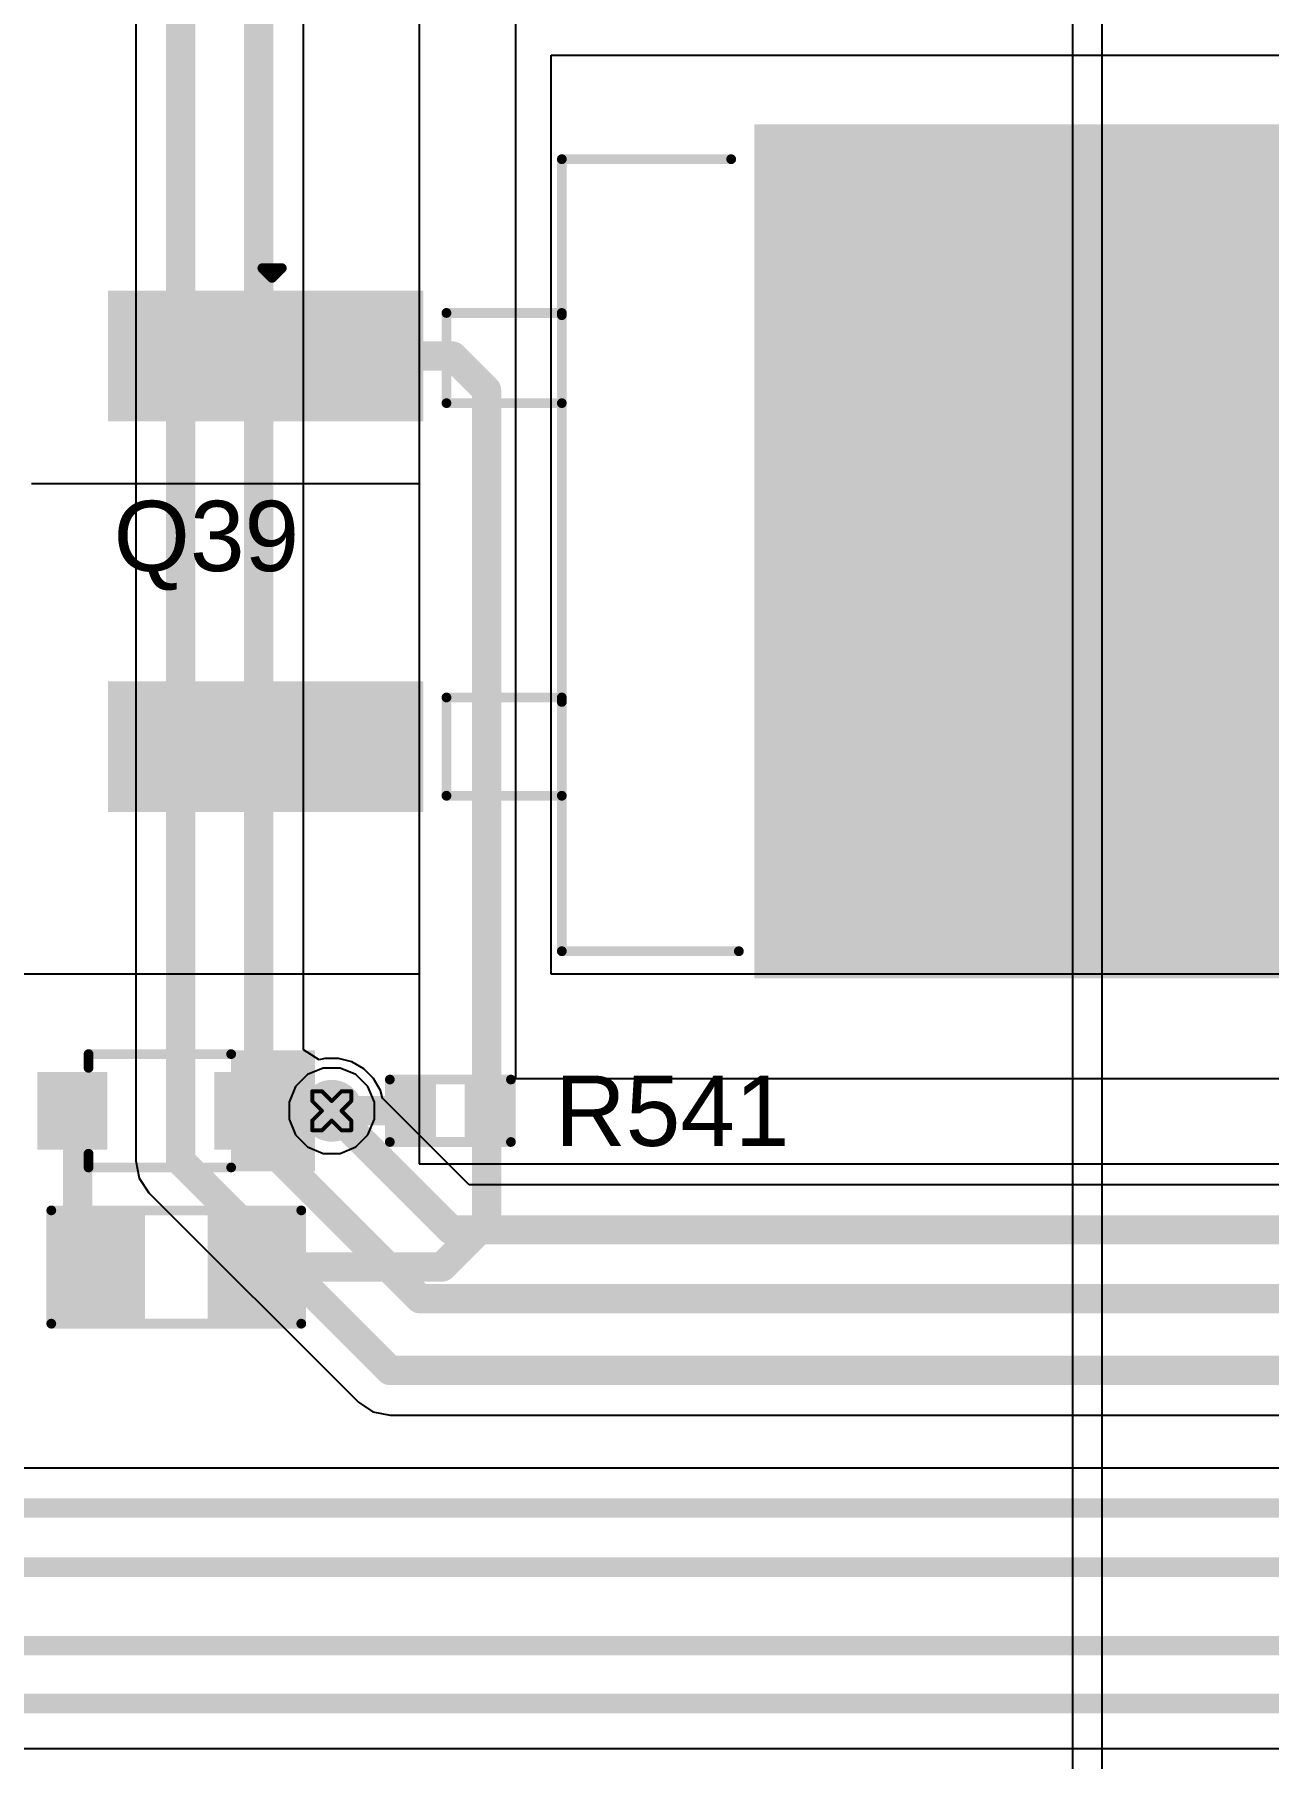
# Model space of a CAD drawing. Header units: inches. Extents: x 0 to 5379, y 0 to 5429.
# Drawn here: x 19.34 to 35.39, y 147.25 to 169.67 of the extents above; entities that cross this region are included whole.
import ezdxf

# ---------------------------------------------------------------- set-up
doc = ezdxf.new("R2010")
doc.units = ezdxf.units.IN
for name, color, linetype in [('Bottom Layer', 5, 'Continuous'), ('Bottom Solder', 6, 'Continuous'), ('Drill Drawing', 1, 'Continuous'), ('GND01', 16, 'Continuous'), ('GND02', 76, 'Continuous'), ('PWR', 156, 'Continuous'), ('SIG 01', 90, 'Continuous'), ('Top Layer', 1, 'Continuous'), ('Top Overlay', 2, 'Continuous'), ('Top Paste', 8, 'Continuous'), ('Top Solder', 216, 'Continuous'), ('Via Holes', 16, 'Continuous')]:
    doc.layers.add(name, color=color, linetype=linetype)
doc.styles.add('Arial', font='', dxfattribs={"height": 0.2})
doc.styles.get('Arial').set_extended_font_data('Arial')

# ---------------------------------------------------------------- blocks, each defined once
blk = doc.blocks.new('R___0402_239')
at = {"layer": 'Top Layer'}
for points in [[(-0.699, -0.318), (-0.699, 0.318), (-0.241, 0.318), (-0.241, -0.318)], [(0.241, -0.318), (0.241, 0.318), (0.699, 0.318), (0.699, -0.318)]]:
    blk.add_hatch(color=1, dxfattribs=at).paths.add_polyline_path(points)
at = {"layer": 'Top Paste'}
for points in [[(-0.699, -0.318), (-0.699, 0.318), (-0.241, 0.318), (-0.241, -0.318)], [(0.241, -0.318), (0.241, 0.318), (0.699, 0.318), (0.699, -0.318)]]:
    blk.add_hatch(color=8, dxfattribs=at).paths.add_polyline_path(points)
at = {"layer": 'Top Solder'}
for points in [[(-0.754, -0.373), (-0.754, 0.373), (-0.186, 0.373), (-0.186, -0.373)], [(0.186, -0.373), (0.186, 0.373), (0.754, 0.373), (0.754, -0.373)]]:
    blk.add_hatch(color=216, dxfattribs=at).paths.add_polyline_path(points)
at = {"layer": 'Top Overlay'}
for points in [[(-0.787, 0.406, 0.127, 0.127, 0), (0.787, 0.406, 0.127, 0.127, 0)], [(-0.787, -0.406, 0.127, 0.127, 0), (-0.787, 0.406, 0.127, 0.127, 0)], [(0.787, -0.406, 0.127, 0.127, 0), (0.787, 0.406, 0.127, 0.127, 0)], [(-0.787, -0.406, 0.127, 0.127, 0), (0.787, -0.406, 0.127, 0.127, 0)], [(-0.813, -0.432, 0.00323, 0.00323, 0), (0.813, -0.432, 0.00323, 0.00323, 0)]]:
    blk.add_lwpolyline(points, format="xyseb", dxfattribs=at)
for points in [[(-0.819, 0.406, 0.0635, 0.0635, 1), (-0.756, 0.406, 0.0635, 0.0635, 1)], [(-0.819, 0.406, 0.0635, 0.0635, 1), (-0.756, 0.406, 0.0635, 0.0635, 1)], [(0.756, 0.406, 0.0635, 0.0635, 1), (0.819, 0.406, 0.0635, 0.0635, 1)], [(0.756, 0.406, 0.0635, 0.0635, 1), (0.819, 0.406, 0.0635, 0.0635, 1)], [(-0.819, -0.406, 0.0635, 0.0635, 1), (-0.756, -0.406, 0.0635, 0.0635, 1)], [(-0.819, -0.406, 0.0635, 0.0635, 1), (-0.756, -0.406, 0.0635, 0.0635, 1)], [(-0.814, -0.432, 0.00161, 0.00161, 1), (-0.812, -0.432, 0.00161, 0.00161, 1)], [(0.756, -0.406, 0.0635, 0.0635, 1), (0.819, -0.406, 0.0635, 0.0635, 1)], [(0.756, -0.406, 0.0635, 0.0635, 1), (0.819, -0.406, 0.0635, 0.0635, 1)], [(0.812, -0.432, 0.00161, 0.00161, 1), (0.814, -0.432, 0.00161, 0.00161, 1)]]:
    blk.add_lwpolyline(points, format="xyseb", close=True, dxfattribs=at)
blk = doc.blocks.new('R___0805_242')
at = {"layer": 'Top Layer'}
for points in [[(-1.524, 0.635), (-0.508, 0.635), (-0.508, -0.635), (-1.524, -0.635)], [(0.508, 0.635), (1.524, 0.635), (1.524, -0.635), (0.508, -0.635)]]:
    blk.add_hatch(color=1, dxfattribs=at).paths.add_polyline_path(points)
at = {"layer": 'Top Paste'}
for points in [[(-1.524, 0.635), (-0.508, 0.635), (-0.508, -0.635), (-1.524, -0.635)], [(0.508, 0.635), (1.524, 0.635), (1.524, -0.635), (0.508, -0.635)]]:
    blk.add_hatch(color=8, dxfattribs=at).paths.add_polyline_path(points)
at = {"layer": 'Top Solder'}
for points in [[(-1.6256, 0.7366), (-0.4064, 0.7366), (-0.4064, -0.7366), (-1.6256, -0.7366)], [(0.4064, 0.7366), (1.6256, 0.7366), (1.6256, -0.7366), (0.4064, -0.7366)]]:
    blk.add_hatch(color=216, dxfattribs=at).paths.add_polyline_path(points)
at = {"layer": 'Top Overlay'}
for points in [[(-1.6256, 0.7366, 0.127, 0.127, 0), (1.6256, 0.7366, 0.127, 0.127, 0)], [(-1.6256, -0.7366, 0.127, 0.127, 0), (-1.6256, 0.7366, 0.127, 0.127, 0)], [(1.6256, -0.7366, 0.127, 0.127, 0), (1.6256, 0.7366, 0.127, 0.127, 0)], [(-1.6256, -0.7366, 0.127, 0.127, 0), (1.6256, -0.7366, 0.127, 0.127, 0)]]:
    blk.add_lwpolyline(points, format="xyseb", dxfattribs=at)
for points in [[(-1.65735, 0.7366, 0.0635, 0.0635, 1), (-1.59385, 0.7366, 0.0635, 0.0635, 1)], [(-1.65735, 0.7366, 0.0635, 0.0635, 1), (-1.59385, 0.7366, 0.0635, 0.0635, 1)], [(1.59385, 0.7366, 0.0635, 0.0635, 1), (1.65735, 0.7366, 0.0635, 0.0635, 1)], [(1.59385, 0.7366, 0.0635, 0.0635, 1), (1.65735, 0.7366, 0.0635, 0.0635, 1)], [(-1.65735, -0.7366, 0.0635, 0.0635, 1), (-1.59385, -0.7366, 0.0635, 0.0635, 1)], [(-1.65735, -0.7366, 0.0635, 0.0635, 1), (-1.59385, -0.7366, 0.0635, 0.0635, 1)], [(1.59385, -0.7366, 0.0635, 0.0635, 1), (1.65735, -0.7366, 0.0635, 0.0635, 1)], [(1.59385, -0.7366, 0.0635, 0.0635, 1), (1.65735, -0.7366, 0.0635, 0.0635, 1)]]:
    blk.add_lwpolyline(points, format="xyseb", close=True, dxfattribs=at)
blk = doc.blocks.new('H2PAK_2_736')
at = {"layer": 'Top Layer'}
for points in [[(-5.5, 0.828), (-5.5, 10.328), (5.5, 10.328), (5.5, 0.828)], [(-3.34, -3.578), (-1.74, -3.578), (-1.74, -7.578), (-3.34, -7.578)], [(1.74, -3.578), (3.34, -3.578), (3.34, -7.578), (1.74, -7.578)]]:
    blk.add_hatch(color=1, dxfattribs=at).paths.add_polyline_path(points)
at = {"layer": 'Top Paste'}
for points in [[(-5.5, 0.828), (-5.5, 10.328), (5.5, 10.328), (5.5, 0.828)], [(-3.34, -3.578), (-1.74, -3.578), (-1.74, -7.578), (-3.34, -7.578)], [(1.74, -3.578), (3.34, -3.578), (3.34, -7.578), (1.74, -7.578)]]:
    blk.add_hatch(color=8, dxfattribs=at).paths.add_polyline_path(points)
at = {"layer": 'Top Solder'}
for points in [[(-5.551, 0.778), (-5.551, 10.379), (5.551, 10.379), (5.551, 0.778)], [(-3.391, -3.528), (-1.689, -3.528), (-1.689, -7.629), (-3.391, -7.629)], [(1.689, -3.528), (3.391, -3.528), (3.391, -7.629), (1.689, -7.629)]]:
    blk.add_hatch(color=216, dxfattribs=at).paths.add_polyline_path(points)
at = {"layer": 'Top Overlay'}
for points in [[(-5.1, -1.725, 0.127, 0.127, 0), (-5.1, 0.478, 0.127, 0.127, 0)], [(5.2, -1.725, 0.127, 0.127, 0), (5.2, 0.578, 0.127, 0.127, 0)], [(5.2, -1.725, 0.127, 0.127, 0), (-5.1, -1.725, 0.127, 0.127, 0)], [(-3.1, -3.225, 0.127, 0.127, 0), (-3.1, -1.725, 0.127, 0.127, 0)], [(-3.07, -1.725, 0.127, 0.127, 0), (-3.1, -1.725, 0.127, 0.127, 0)], [(-1.927, -3.225, 0.127, 0.127, 0), (-1.927, -1.725, 0.127, 0.127, 0)], [(1.9, -3.225, 0.127, 0.127, 0), (1.9, -1.725, 0.127, 0.127, 0)], [(1.959, -1.725, 0.127, 0.127, 0), (1.9, -1.725, 0.127, 0.127, 0)], [(3.178, -3.225, 0.127, 0.127, 0), (3.178, -1.725, 0.127, 0.127, 0)], [(-1.927, -3.225, 0.127, 0.127, 0), (-3.1, -3.225, 0.127, 0.127, 0)], [(3.178, -3.225, 0.127, 0.127, 0), (1.9, -3.225, 0.127, 0.127, 0)], [(-3.556, -5.493, 0.127, 0.127, 0), (-3.683, -5.366, 0.127, 0.127, 0)], [(-3.683, -5.62, 0.127, 0.127, 0), (-3.683, -5.366, 0.127, 0.127, 0)], [(-3.683, -5.62, 0.127, 0.127, 0), (-3.556, -5.493, 0.127, 0.127, 0)]]:
    blk.add_lwpolyline(points, format="xyseb", dxfattribs=at)
for points in [[(-5.132, 0.478, 0.0635, 0.0635, 1), (-5.068, 0.478, 0.0635, 0.0635, 1)], [(5.168, 0.578, 0.0635, 0.0635, 1), (5.232, 0.578, 0.0635, 0.0635, 1)], [(-5.132, -1.725, 0.0635, 0.0635, 1), (-5.068, -1.725, 0.0635, 0.0635, 1)], [(-5.132, -1.725, 0.0635, 0.0635, 1), (-5.068, -1.725, 0.0635, 0.0635, 1)], [(-3.132, -1.725, 0.0635, 0.0635, 1), (-3.068, -1.725, 0.0635, 0.0635, 1)], [(-3.132, -1.725, 0.0635, 0.0635, 1), (-3.068, -1.725, 0.0635, 0.0635, 1)], [(-3.102, -1.725, 0.0635, 0.0635, 1), (-3.039, -1.725, 0.0635, 0.0635, 1)], [(-1.959, -1.725, 0.0635, 0.0635, 1), (-1.896, -1.725, 0.0635, 0.0635, 1)], [(1.868, -1.725, 0.0635, 0.0635, 1), (1.932, -1.725, 0.0635, 0.0635, 1)], [(1.868, -1.725, 0.0635, 0.0635, 1), (1.932, -1.725, 0.0635, 0.0635, 1)], [(1.927, -1.725, 0.0635, 0.0635, 1), (1.99, -1.725, 0.0635, 0.0635, 1)], [(3.146, -1.725, 0.0635, 0.0635, 1), (3.21, -1.725, 0.0635, 0.0635, 1)], [(5.168, -1.725, 0.0635, 0.0635, 1), (5.232, -1.725, 0.0635, 0.0635, 1)], [(5.168, -1.725, 0.0635, 0.0635, 1), (5.232, -1.725, 0.0635, 0.0635, 1)], [(-3.132, -3.225, 0.0635, 0.0635, 1), (-3.068, -3.225, 0.0635, 0.0635, 1)], [(-3.132, -3.225, 0.0635, 0.0635, 1), (-3.068, -3.225, 0.0635, 0.0635, 1)], [(-1.959, -3.225, 0.0635, 0.0635, 1), (-1.896, -3.225, 0.0635, 0.0635, 1)], [(-1.959, -3.225, 0.0635, 0.0635, 1), (-1.896, -3.225, 0.0635, 0.0635, 1)], [(1.868, -3.225, 0.0635, 0.0635, 1), (1.932, -3.225, 0.0635, 0.0635, 1)], [(1.868, -3.225, 0.0635, 0.0635, 1), (1.932, -3.225, 0.0635, 0.0635, 1)], [(3.146, -3.225, 0.0635, 0.0635, 1), (3.21, -3.225, 0.0635, 0.0635, 1)], [(3.146, -3.225, 0.0635, 0.0635, 1), (3.21, -3.225, 0.0635, 0.0635, 1)], [(-3.714, -5.366, 0.0635, 0.0635, 1), (-3.651, -5.366, 0.0635, 0.0635, 1)], [(-3.714, -5.366, 0.0635, 0.0635, 1), (-3.651, -5.366, 0.0635, 0.0635, 1)], [(-3.714, -5.62, 0.0635, 0.0635, 1), (-3.651, -5.62, 0.0635, 0.0635, 1)], [(-3.714, -5.62, 0.0635, 0.0635, 1), (-3.651, -5.62, 0.0635, 0.0635, 1)], [(-3.587, -5.493, 0.0635, 0.0635, 1), (-3.524, -5.493, 0.0635, 0.0635, 1)], [(-3.587, -5.493, 0.0635, 0.0635, 1), (-3.524, -5.493, 0.0635, 0.0635, 1)]]:
    blk.add_lwpolyline(points, format="xyseb", close=True, dxfattribs=at)
blk = doc.blocks.new('SOD_323_838')
at = {"layer": 'Top Layer'}
for points in [[(-0.75, -0.45), (-1.55, -0.45), (-1.55, 0.45), (-0.75, 0.45)], [(1.55, -0.45), (0.75, -0.45), (0.75, 0.45), (1.55, 0.45)]]:
    blk.add_hatch(color=1, dxfattribs=at).paths.add_polyline_path(points)
at = {"layer": 'Top Overlay'}
for points in [[(-2.007, 0.483), (-0.914, 0.483), (-0.914, 0.787), (-2.007, 0.787)], [(-2.007, -0.508), (-1.575, -0.508), (-1.575, 0.508), (-2.007, 0.508)], [(-2.007, -0.787), (-0.914, -0.787), (-0.914, -0.483), (-2.007, -0.483)]]:
    blk.add_hatch(color=2, dxfattribs=at).paths.add_polyline_path(points)
at = {"layer": 'Top Paste'}
for points in [[(-0.75, -0.45), (-1.55, -0.45), (-1.55, 0.45), (-0.75, 0.45)], [(1.55, -0.45), (0.75, -0.45), (0.75, 0.45), (1.55, 0.45)]]:
    blk.add_hatch(color=8, dxfattribs=at).paths.add_polyline_path(points)
at = {"layer": 'Top Solder'}
for points in [[(-0.695, -0.505), (-1.605, -0.505), (-1.605, 0.505), (-0.695, 0.505)], [(1.605, -0.505), (0.695, -0.505), (0.695, 0.505), (1.605, 0.505)]]:
    blk.add_hatch(color=216, dxfattribs=at).paths.add_polyline_path(points)
at = {"layer": 'Top Overlay'}
for points in [[(0.94, 0.737, 0.127, 0.127, 0), (-0.914, 0.737, 0.127, 0.127, 0)], [(0.94, 0.737, 0.127, 0.127, 0), (0.94, 0.559, 0.127, 0.127, 0)], [(0.94, -0.559, 0.127, 0.127, 0), (0.94, -0.737, 0.127, 0.127, 0)], [(0.94, -0.737, 0.127, 0.127, 0), (-0.914, -0.737, 0.127, 0.127, 0)]]:
    blk.add_lwpolyline(points, format="xyseb", dxfattribs=at)
for points in [[(-0.946, 0.737, 0.0635, 0.0635, 1), (-0.883, 0.737, 0.0635, 0.0635, 1)], [(0.908, 0.737, 0.0635, 0.0635, 1), (0.972, 0.737, 0.0635, 0.0635, 1)], [(0.908, 0.737, 0.0635, 0.0635, 1), (0.972, 0.737, 0.0635, 0.0635, 1)], [(0.908, 0.559, 0.0635, 0.0635, 1), (0.972, 0.559, 0.0635, 0.0635, 1)], [(0.908, -0.559, 0.0635, 0.0635, 1), (0.972, -0.559, 0.0635, 0.0635, 1)], [(-0.946, -0.737, 0.0635, 0.0635, 1), (-0.883, -0.737, 0.0635, 0.0635, 1)], [(0.908, -0.737, 0.0635, 0.0635, 1), (0.972, -0.737, 0.0635, 0.0635, 1)], [(0.908, -0.737, 0.0635, 0.0635, 1), (0.972, -0.737, 0.0635, 0.0635, 1)]]:
    blk.add_lwpolyline(points, format="xyseb", close=True, dxfattribs=at)

msp = doc.modelspace()

# ---------------------------------------------------------------- hatches: boundary and pattern name
at = {"layer": 'Bottom Layer'}
h = msp.add_hatch(color=5, dxfattribs=at)
edge = h.paths.add_edge_path()
edge.add_arc((23.209, 155.669), 0.3, 0, 360)
at = {"layer": 'Bottom Solder'}
h = msp.add_hatch(color=6, dxfattribs=at)
edge = h.paths.add_edge_path()
edge.add_arc((23.209, 155.669), 0.402, 0, 360)
at = {"layer": 'GND01'}
h = msp.add_hatch(color=16, dxfattribs=at)
edge = h.paths.add_edge_path()
edge.add_arc((23.209, 155.669), 0.3, 0, 360)
at = {"layer": 'GND02'}
h = msp.add_hatch(color=76, dxfattribs=at)
edge = h.paths.add_edge_path()
edge.add_arc((23.209, 155.669), 0.3, 0, 360)
at = {"layer": 'PWR'}
h = msp.add_hatch(color=156, dxfattribs=at)
edge = h.paths.add_edge_path()
edge.add_arc((23.209, 155.669), 0.3, 0, 360)
at = {"layer": 'SIG 01'}
h = msp.add_hatch(color=90, dxfattribs=at)
edge = h.paths.add_edge_path()
edge.add_arc((23.209, 155.669), 0.3, 0, 360)
at = {"layer": 'Top Layer'}
h = msp.add_hatch(color=1, dxfattribs=at)
edge = h.paths.add_edge_path()
edge.add_arc((23.209, 155.669), 0.3, 0, 360)
at = {"layer": 'Top Solder'}
h = msp.add_hatch(color=216, dxfattribs=at)
edge = h.paths.add_edge_path()
edge.add_arc((23.209, 155.669), 0.402, 0, 360)
at = {"layer": 'Via Holes'}
h = msp.add_hatch(color=7, dxfattribs=at)
edge = h.paths.add_edge_path()
edge.add_arc((23.209, 155.669), 0.15, 0, 360)

# ---------------------------------------------------------------- linework, layer by layer
at = {"layer": 'Bottom Layer'}
for p, q in [((24.348, 219.659), (24.348, 154.98)), ((24.348, 219.612), (24.348, 154.98)), ((25.605, 156.083), (25.605, 219.659)), ((25.605, 156.083), (25.605, 219.612)), ((22.895, 156.139), (22.739, 155.983)), ((23.099, 156.223), (22.895, 156.139)), ((23.319, 156.223), (23.099, 156.223)), ((23.523, 156.139), (23.319, 156.223)), ((23.678, 155.983), (23.523, 156.139)), ((47.626, 156.083), (25.605, 156.083)), ((47.626, 156.083), (25.605, 156.083)), ((22.739, 155.983), (22.655, 155.78)), ((23.763, 155.78), (23.678, 155.983)), ((22.655, 155.78), (22.655, 155.559)), ((23.763, 155.559), (23.763, 155.78)), ((22.655, 155.559), (22.739, 155.356)), ((23.678, 155.356), (23.763, 155.559)), ((22.739, 155.356), (22.895, 155.2)), ((22.895, 155.2), (23.099, 155.115)), ((23.319, 155.115), (23.523, 155.2)), ((23.523, 155.2), (23.678, 155.356)), ((23.099, 155.115), (23.319, 155.115)), ((24.348, 154.98), (48.029, 154.98)), ((24.348, 154.98), (48.029, 154.98))]:
    msp.add_line(p, q, dxfattribs=at)
at = {"layer": 'Drill Drawing'}
for points in [[(22.955, 155.796, 0.0508, 0.0508, 0), (22.955, 155.923, 0.0508, 0.0508, 0)], [(22.955, 155.923, 0.0508, 0.0508, 0), (23.082, 155.923, 0.0508, 0.0508, 0)], [(22.955, 155.796, 0.0508, 0.0508, 0), (23.082, 155.669, 0.0508, 0.0508, 0)], [(23.082, 155.923, 0.0508, 0.0508, 0), (23.209, 155.796, 0.0508, 0.0508, 0)], [(23.209, 155.796, 0.0508, 0.0508, 0), (23.336, 155.923, 0.0508, 0.0508, 0)], [(23.336, 155.923, 0.0508, 0.0508, 0), (23.463, 155.923, 0.0508, 0.0508, 0)], [(23.336, 155.669, 0.0508, 0.0508, 0), (23.463, 155.796, 0.0508, 0.0508, 0)], [(23.463, 155.796, 0.0508, 0.0508, 0), (23.463, 155.923, 0.0508, 0.0508, 0)], [(22.955, 155.542, 0.0508, 0.0508, 0), (23.082, 155.669, 0.0508, 0.0508, 0)], [(23.336, 155.669, 0.0508, 0.0508, 0), (23.463, 155.542, 0.0508, 0.0508, 0)], [(22.955, 155.415, 0.0508, 0.0508, 0), (22.955, 155.542, 0.0508, 0.0508, 0)], [(22.955, 155.415, 0.0508, 0.0508, 0), (23.082, 155.415, 0.0508, 0.0508, 0)], [(23.082, 155.415, 0.0508, 0.0508, 0), (23.209, 155.542, 0.0508, 0.0508, 0)], [(23.209, 155.542, 0.0508, 0.0508, 0), (23.336, 155.415, 0.0508, 0.0508, 0)], [(23.336, 155.415, 0.0508, 0.0508, 0), (23.463, 155.415, 0.0508, 0.0508, 0)], [(23.463, 155.415, 0.0508, 0.0508, 0), (23.463, 155.542, 0.0508, 0.0508, 0)]]:
    msp.add_lwpolyline(points, format="xyseb", dxfattribs=at)
for points in [[(22.942, 155.923, 0.0254, 0.0254, 1), (22.967, 155.923, 0.0254, 0.0254, 1)], [(22.942, 155.923, 0.0254, 0.0254, 1), (22.967, 155.923, 0.0254, 0.0254, 1)], [(22.942, 155.796, 0.0254, 0.0254, 1), (22.967, 155.796, 0.0254, 0.0254, 1)], [(22.942, 155.796, 0.0254, 0.0254, 1), (22.967, 155.796, 0.0254, 0.0254, 1)], [(23.069, 155.923, 0.0254, 0.0254, 1), (23.094, 155.923, 0.0254, 0.0254, 1)], [(23.069, 155.923, 0.0254, 0.0254, 1), (23.094, 155.923, 0.0254, 0.0254, 1)], [(23.196, 155.796, 0.0254, 0.0254, 1), (23.221, 155.796, 0.0254, 0.0254, 1)], [(23.196, 155.796, 0.0254, 0.0254, 1), (23.221, 155.796, 0.0254, 0.0254, 1)], [(23.323, 155.923, 0.0254, 0.0254, 1), (23.348, 155.923, 0.0254, 0.0254, 1)], [(23.323, 155.923, 0.0254, 0.0254, 1), (23.348, 155.923, 0.0254, 0.0254, 1)], [(23.45, 155.923, 0.0254, 0.0254, 1), (23.475, 155.923, 0.0254, 0.0254, 1)], [(23.45, 155.923, 0.0254, 0.0254, 1), (23.475, 155.923, 0.0254, 0.0254, 1)], [(23.45, 155.796, 0.0254, 0.0254, 1), (23.475, 155.796, 0.0254, 0.0254, 1)], [(23.45, 155.796, 0.0254, 0.0254, 1), (23.475, 155.796, 0.0254, 0.0254, 1)], [(23.069, 155.669, 0.0254, 0.0254, 1), (23.094, 155.669, 0.0254, 0.0254, 1)], [(23.069, 155.669, 0.0254, 0.0254, 1), (23.094, 155.669, 0.0254, 0.0254, 1)], [(23.323, 155.669, 0.0254, 0.0254, 1), (23.348, 155.669, 0.0254, 0.0254, 1)], [(23.323, 155.669, 0.0254, 0.0254, 1), (23.348, 155.669, 0.0254, 0.0254, 1)], [(22.942, 155.542, 0.0254, 0.0254, 1), (22.967, 155.542, 0.0254, 0.0254, 1)], [(22.942, 155.542, 0.0254, 0.0254, 1), (22.967, 155.542, 0.0254, 0.0254, 1)], [(22.942, 155.415, 0.0254, 0.0254, 1), (22.967, 155.415, 0.0254, 0.0254, 1)], [(22.942, 155.415, 0.0254, 0.0254, 1), (22.967, 155.415, 0.0254, 0.0254, 1)], [(23.069, 155.415, 0.0254, 0.0254, 1), (23.094, 155.415, 0.0254, 0.0254, 1)], [(23.069, 155.415, 0.0254, 0.0254, 1), (23.094, 155.415, 0.0254, 0.0254, 1)], [(23.196, 155.542, 0.0254, 0.0254, 1), (23.221, 155.542, 0.0254, 0.0254, 1)], [(23.196, 155.542, 0.0254, 0.0254, 1), (23.221, 155.542, 0.0254, 0.0254, 1)], [(23.323, 155.415, 0.0254, 0.0254, 1), (23.348, 155.415, 0.0254, 0.0254, 1)], [(23.323, 155.415, 0.0254, 0.0254, 1), (23.348, 155.415, 0.0254, 0.0254, 1)], [(23.45, 155.542, 0.0254, 0.0254, 1), (23.475, 155.542, 0.0254, 0.0254, 1)], [(23.45, 155.542, 0.0254, 0.0254, 1), (23.475, 155.542, 0.0254, 0.0254, 1)], [(23.45, 155.415, 0.0254, 0.0254, 1), (23.475, 155.415, 0.0254, 0.0254, 1)], [(23.45, 155.415, 0.0254, 0.0254, 1), (23.475, 155.415, 0.0254, 0.0254, 1)]]:
    msp.add_lwpolyline(points, format="xyseb", close=True, dxfattribs=at)
at = {"layer": 'GND01'}
for p, q in [((22.895, 156.139), (22.739, 155.983)), ((23.099, 156.223), (22.895, 156.139)), ((23.319, 156.223), (23.099, 156.223)), ((23.523, 156.139), (23.319, 156.223)), ((23.678, 155.983), (23.523, 156.139)), ((22.739, 155.983), (22.655, 155.78)), ((23.763, 155.78), (23.678, 155.983)), ((22.655, 155.78), (22.655, 155.559)), ((23.763, 155.559), (23.763, 155.78)), ((22.655, 155.559), (22.739, 155.356)), ((23.678, 155.356), (23.763, 155.559)), ((22.739, 155.356), (22.895, 155.2)), ((22.895, 155.2), (23.099, 155.115)), ((23.319, 155.115), (23.523, 155.2)), ((23.523, 155.2), (23.678, 155.356)), ((23.099, 155.115), (23.319, 155.115))]:
    msp.add_line(p, q, dxfattribs=at)
at = {"layer": 'GND02'}
for p, q in [((22.895, 156.139), (22.739, 155.983)), ((23.099, 156.223), (22.895, 156.139)), ((23.319, 156.223), (23.099, 156.223)), ((23.523, 156.139), (23.319, 156.223)), ((23.678, 155.983), (23.523, 156.139)), ((22.739, 155.983), (22.655, 155.78)), ((23.763, 155.78), (23.678, 155.983)), ((22.655, 155.78), (22.655, 155.559)), ((23.763, 155.559), (23.763, 155.78)), ((22.655, 155.559), (22.739, 155.356)), ((23.678, 155.356), (23.763, 155.559)), ((22.739, 155.356), (22.895, 155.2)), ((22.895, 155.2), (23.099, 155.115)), ((23.319, 155.115), (23.523, 155.2)), ((23.523, 155.2), (23.678, 155.356)), ((23.099, 155.115), (23.319, 155.115))]:
    msp.add_line(p, q, dxfattribs=at)
at = {"layer": 'PWR'}
for p, q in [((32.842, 201.86), (32.842, 126.475)), ((33.231, 126.73), (33.231, 201.699)), ((22.895, 156.139), (22.739, 155.983)), ((23.099, 156.223), (22.895, 156.139)), ((23.319, 156.223), (23.099, 156.223)), ((23.523, 156.139), (23.319, 156.223)), ((23.678, 155.983), (23.523, 156.139)), ((22.739, 155.983), (22.655, 155.78)), ((23.763, 155.78), (23.678, 155.983)), ((22.655, 155.78), (22.655, 155.559)), ((23.763, 155.559), (23.763, 155.78)), ((22.655, 155.559), (22.739, 155.356)), ((23.678, 155.356), (23.763, 155.559)), ((22.739, 155.356), (22.895, 155.2)), ((22.895, 155.2), (23.099, 155.115)), ((23.319, 155.115), (23.523, 155.2)), ((23.523, 155.2), (23.678, 155.356)), ((23.099, 155.115), (23.319, 155.115))]:
    msp.add_line(p, q, dxfattribs=at)
at = {"layer": 'SIG 01'}
for p, q in [((20.661, 187.901), (20.661, 155.016)), ((22.842, 156.461), (22.842, 171.578)), ((23.046, 156.331), (22.842, 156.461)), ((23.119, 156.35), (23.046, 156.331)), ((23.298, 156.35), (23.119, 156.35)), ((23.472, 156.304), (23.298, 156.35)), ((23.627, 156.214), (23.472, 156.304)), ((23.754, 156.088), (23.627, 156.214)), ((23.843, 155.932), (23.754, 156.088)), ((23.87, 155.832), (23.843, 155.932)), ((24.998, 154.704), (23.87, 155.832)), ((20.661, 155.016), (20.705, 154.793)), ((20.705, 154.793), (20.832, 154.604)), ((85.528, 154.704), (24.998, 154.704)), ((20.832, 154.604), (23.555, 151.88)), ((23.555, 151.88), (23.745, 151.754)), ((23.745, 151.754), (23.968, 151.71)), ((23.968, 151.71), (84.397, 151.71)), ((80.544, 151.022), (17.676, 151.022))]:
    msp.add_line(p, q, dxfattribs=at)
for points in [[(21.244, 155.016, 0.381, 0.381, 0), (21.244, 187.901, 0.381, 0.381, 0)], [(22.26, 155.321, 0.381, 0.381, 0), (22.26, 171.819, 0.381, 0.381, 0)], [(23.209, 155.669, 0.381, 0.381, 0), (24.757, 154.121, 0.381, 0.381, 0)], [(22.26, 155.321, 0.381, 0.381, 0), (24.354, 153.226, 0.381, 0.381, 0)], [(21.244, 155.016, 0.381, 0.381, 0), (23.968, 152.292, 0.381, 0.381, 0)], [(24.757, 154.121, 0.381, 0.381, 0), (85.528, 154.121, 0.381, 0.381, 0)], [(24.354, 153.226, 0.381, 0.381, 0), (85.026, 153.226, 0.381, 0.381, 0)], [(23.968, 152.292, 0.381, 0.381, 0), (84.639, 152.292, 0.381, 0.381, 0)], [(17.461, 150.504, 0.254, 0.254, 0), (80.544, 150.504, 0.254, 0.254, 0)], [(17.131, 149.733, 0.254, 0.254, 0), (80.435, 149.733, 0.254, 0.254, 0)], [(16.094, 148.714, 0.254, 0.254, 0), (69.805, 148.714, 0.254, 0.254, 0)], [(16, 147.962, 0.254, 0.254, 0), (69.617, 147.962, 0.254, 0.254, 0)]]:
    msp.add_lwpolyline(points, format="xyseb", dxfattribs=at)
for points in [[(23.113, 155.669, 0.191, 0.191, 1), (23.304, 155.669, 0.191, 0.191, 1)], [(22.164, 155.321, 0.191, 0.191, 1), (22.355, 155.321, 0.191, 0.191, 1)], [(22.164, 155.321, 0.191, 0.191, 1), (22.355, 155.321, 0.191, 0.191, 1)], [(21.148, 155.016, 0.191, 0.191, 1), (21.339, 155.016, 0.191, 0.191, 1)], [(21.148, 155.016, 0.191, 0.191, 1), (21.339, 155.016, 0.191, 0.191, 1)], [(24.662, 154.121, 0.191, 0.191, 1), (24.852, 154.121, 0.191, 0.191, 1)], [(24.662, 154.121, 0.191, 0.191, 1), (24.852, 154.121, 0.191, 0.191, 1)], [(24.259, 153.226, 0.191, 0.191, 1), (24.45, 153.226, 0.191, 0.191, 1)], [(24.259, 153.226, 0.191, 0.191, 1), (24.45, 153.226, 0.191, 0.191, 1)], [(23.872, 152.292, 0.191, 0.191, 1), (24.063, 152.292, 0.191, 0.191, 1)], [(23.872, 152.292, 0.191, 0.191, 1), (24.063, 152.292, 0.191, 0.191, 1)]]:
    msp.add_lwpolyline(points, format="xyseb", close=True, dxfattribs=at)
at = {"layer": 'Top Layer'}
for p, q in [((26.064, 157.444), (26.064, 169.396)), ((26.064, 169.396), (47.498, 169.396)), ((19.304, 163.826), (24.348, 163.826)), ((24.348, 163.826), (24.348, 157.444)), ((24.348, 157.444), (10.668, 157.444)), ((52.484, 157.444), (26.064, 157.444)), ((301.981, 147.371), (0.381, 147.371))]:
    msp.add_line(p, q, dxfattribs=at)
for points in [[(22.348, 165.484, 0.381, 0.381, 0), (24.78, 165.484, 0.381, 0.381, 0)], [(24.78, 165.484, 0.381, 0.381, 0), (25.222, 165.042, 0.381, 0.381, 0)], [(25.222, 155.669, 0.381, 0.381, 0), (25.222, 165.042, 0.381, 0.381, 0)], [(19.836, 155.669, 0.381, 0.381, 0), (19.903, 155.602, 0.381, 0.381, 0)], [(22.136, 155.669, 0.381, 0.381, 0), (24.282, 155.669, 0.381, 0.381, 0)], [(25.222, 154.217, 0.381, 0.381, 0), (25.222, 155.669, 0.381, 0.381, 0)], [(19.903, 153.704, 0.381, 0.381, 0), (19.903, 155.602, 0.381, 0.381, 0)], [(24.643, 153.637, 0.381, 0.381, 0), (25.222, 154.217, 0.381, 0.381, 0)], [(19.903, 153.704, 0.381, 0.381, 0), (19.97, 153.637, 0.381, 0.381, 0)], [(22.002, 153.637, 0.381, 0.381, 0), (24.643, 153.637, 0.381, 0.381, 0)]]:
    msp.add_lwpolyline(points, format="xyseb", dxfattribs=at)
for points in [[(22.252, 165.484, 0.191, 0.191, 1), (22.443, 165.484, 0.191, 0.191, 1)], [(24.685, 165.484, 0.191, 0.191, 1), (24.875, 165.484, 0.191, 0.191, 1)], [(24.685, 165.484, 0.191, 0.191, 1), (24.875, 165.484, 0.191, 0.191, 1)], [(25.127, 165.042, 0.191, 0.191, 1), (25.317, 165.042, 0.191, 0.191, 1)], [(25.127, 165.042, 0.191, 0.191, 1), (25.317, 165.042, 0.191, 0.191, 1)], [(19.741, 155.669, 0.191, 0.191, 1), (19.931, 155.669, 0.191, 0.191, 1)], [(22.041, 155.669, 0.191, 0.191, 1), (22.231, 155.669, 0.191, 0.191, 1)], [(24.187, 155.669, 0.191, 0.191, 1), (24.378, 155.669, 0.191, 0.191, 1)], [(25.127, 155.669, 0.191, 0.191, 1), (25.317, 155.669, 0.191, 0.191, 1)], [(25.127, 155.669, 0.191, 0.191, 1), (25.317, 155.669, 0.191, 0.191, 1)], [(19.808, 155.602, 0.191, 0.191, 1), (19.998, 155.602, 0.191, 0.191, 1)], [(19.808, 155.602, 0.191, 0.191, 1), (19.998, 155.602, 0.191, 0.191, 1)], [(25.127, 154.217, 0.191, 0.191, 1), (25.317, 154.217, 0.191, 0.191, 1)], [(25.127, 154.217, 0.191, 0.191, 1), (25.317, 154.217, 0.191, 0.191, 1)], [(19.808, 153.704, 0.191, 0.191, 1), (19.998, 153.704, 0.191, 0.191, 1)], [(19.808, 153.704, 0.191, 0.191, 1), (19.998, 153.704, 0.191, 0.191, 1)], [(19.875, 153.637, 0.191, 0.191, 1), (20.065, 153.637, 0.191, 0.191, 1)], [(21.907, 153.637, 0.191, 0.191, 1), (22.097, 153.637, 0.191, 0.191, 1)], [(24.548, 153.637, 0.191, 0.191, 1), (24.738, 153.637, 0.191, 0.191, 1)], [(24.548, 153.637, 0.191, 0.191, 1), (24.738, 153.637, 0.191, 0.191, 1)]]:
    msp.add_lwpolyline(points, format="xyseb", close=True, dxfattribs=at)

# ---------------------------------------------------------------- block references
for name, p, rotation in [('H2PAK_2_736', (27.926, 162.944), 270), ('SOD_323_838', (20.986, 155.669), 180)]:
    msp.add_blockref(name, p, dxfattribs=dict(rotation=rotation))
for name, p in [('R___0402_239', (24.752, 155.669)), ('R___0805_242', (21.187, 153.637))]:
    msp.add_blockref(name, p)

# ---------------------------------------------------------------- texts
at = {"layer": 'Top Overlay', "style": 'Arial'}
for s, p in [('Q39', (20.371, 162.687)), ('R541', (26.11, 155.212))]:
    msp.add_text(s, height=0.9144, dxfattribs=at).set_placement(p)

doc.saveas('drawing.dxf')
